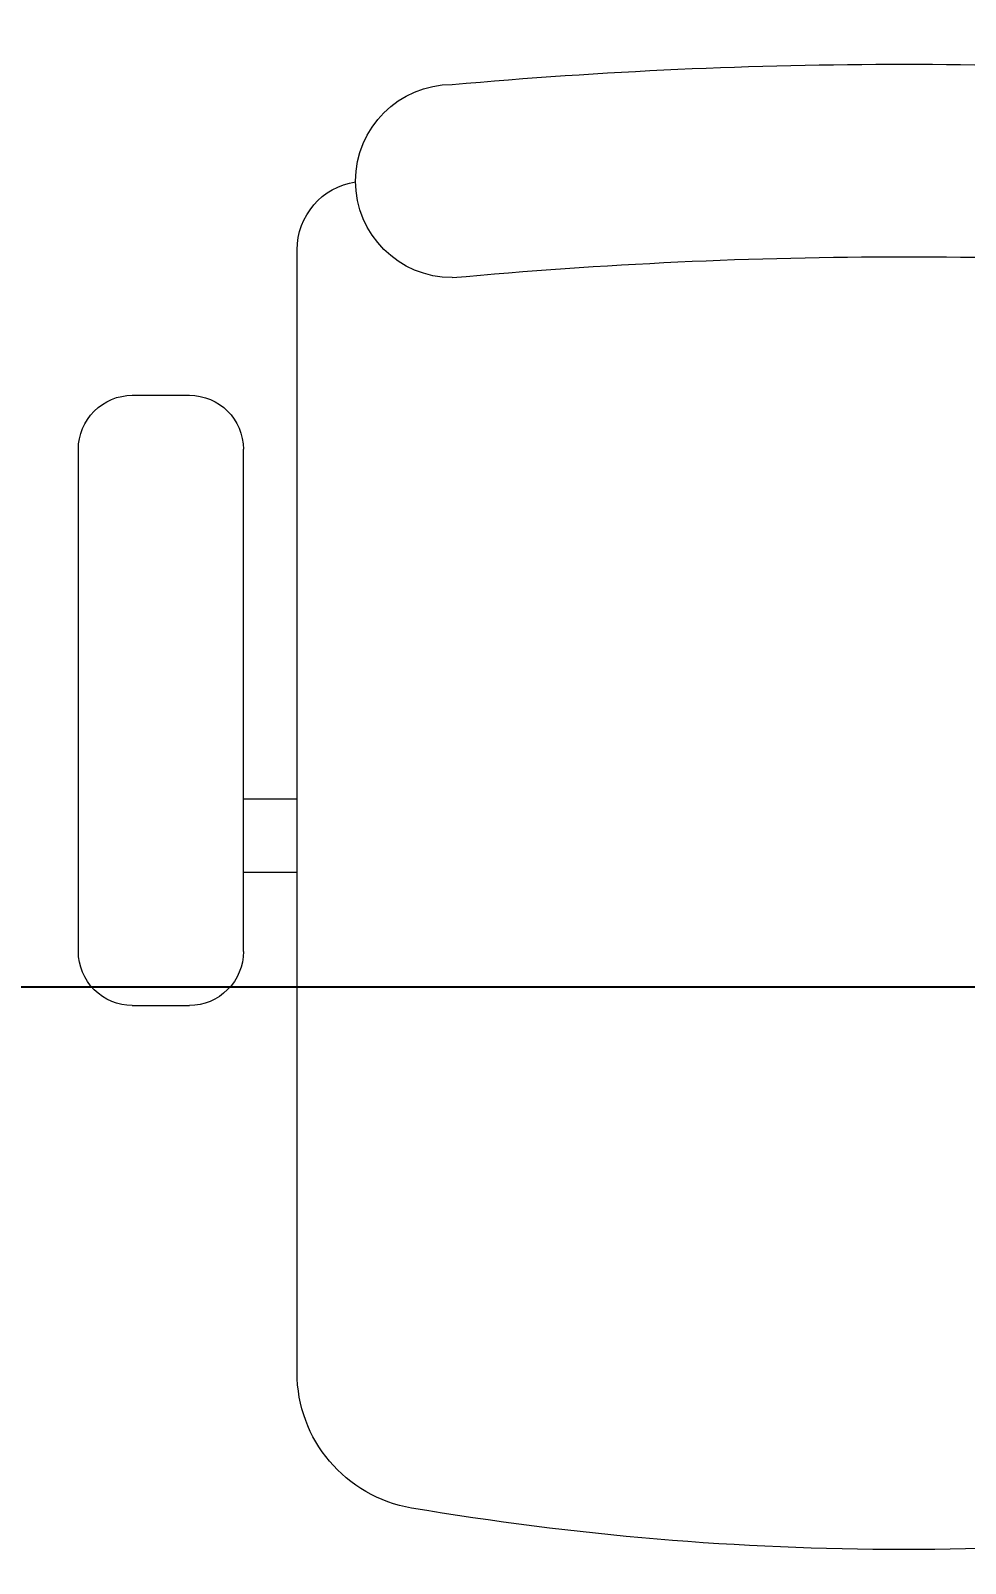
# Model space of a CAD drawing. Extents: x -178977 to 231842, y -29287 to 19916.
# Drawn here: x 15789 to 16128, y 7930 to 8488 of the extents above; entities that cross this region are included whole.
import ezdxf
from ezdxf import colors
from ezdxf.entities.mleader import LeaderData, LeaderLine
from ezdxf.math import Vec2, Vec3

# ---------------------------------------------------------------- set-up
doc = ezdxf.new("R2010")
doc.units = 0
doc.header["$LTSCALE"] = 0.25
doc.linetypes.add('DASHDOT', pattern=[25.4, 12.7, -6.35, 0, -6.35])
doc.layers.add('01-First Floor-FUR$0$FALSE CEILING', color=251, linetype='Continuous')
for name, color, linetype, lineweight in [('01-First Floor-FUR$0$LOADING', 253, 'Continuous', 5), ('E-LITE-CLNG-CNDT', 6, 'DASHDOT', 35), ('E-POWR-TEXT', 6, 'Continuous', 25)]:
    doc.layers.add(name, color=color, linetype=linetype, lineweight=lineweight)
doc.styles.add('DC_Elc_Romans', font='elc_romans.shx', dxfattribs={"width": 0.7})

# ---------------------------------------------------------------- blocks, each defined once
blk = doc.blocks.new('01-First Floor-FUR$0$GF21018-P')
at = {"color": 0}
for p, q in [((-0.2206958158158443, 0.4756307261486727), (-0.2206958158158443, 0.0674977280054634)), ((-0.2805980196294406, 0.3422072443699342), (-0.2598282612620899, 0.3422072443699342)), ((-0.3002131404457629, 0.322592123553612), (-0.3002131404457629, 0.1400010304266672)), ((-0.2402131404457641, 0.322592123553612), (-0.2402131404457641, 0.1400010304266708)), ((-0.2402131404457641, 0.2937232591883401), (-0.2206958158158443, 0.2937232591883365)), ((-0.2402131404457641, 0.2670847420663591), (-0.2206958158158443, 0.2670847420663591)), ((-0.2805980196294406, 0.1203859096103415), (-0.2598282612620899, 0.120385909610345))]:
    blk.add_line(p, q, dxfattribs=at)
for centre, radius, start, end in [((-0.0001010474000793, -0.5294775460345988), 1.069482816835118, 80.36711584008485, 99.63288415991525), ((-0.1706958158158436, 0.4756307261486727), 0.05, 99.63288415991494, 180), ((-0.2805980196294406, 0.322592123553612), 0.0196151208163253, 90, 180.0000000000001), ((-0.2598282612620899, 0.322592123553612), 0.0196151208163253, 359.9999999999999, 90), ((-0.2805980196294406, 0.1400010304266672), 0.0196151208163253, 180.0000000000001, 270.0000000000004), ((-0.2598282612620899, 0.1400010304266708), 0.0196151208163253, 270.0000000000006, 359.9999999999999), ((-0.1642902328567111, 0.0424977280054613), 0.0351139560901341, 90.00000000000004, 270), ((-4.0174444003e-06, 1.846735474002139), 1.776735474005004, 264.6945553321505, 275.3052680112835), ((-0.1956958158158457, 0.0674977280054634), 0.025, 179.9999999999999, 261.4720758531367), ((-3.2405935642e-06, 1.831363171438854), 1.831363171441721, 264.8532206013883, 275.1469821681523)]:
    blk.add_arc(centre, radius, start, end, dxfattribs=at)
blk = doc.blocks.new('01-First Floor-FUR')
at = {"layer": '01-First Floor-FUR$0$FALSE CEILING', "linetype": 'Continuous'}
blk.add_line((15105.99999999985, 8140.000000000129), (19115.56364585538, 8140.000000000129), dxfattribs=at)
at = {"layer": '01-First Floor-FUR$0$LOADING', "extrusion": (-2.240207019314477e-05, 7.774263848676233e-06, 0.9999999997188542), "xscale": -1000, "yscale": 1000.000000000001, "zscale": 1000, "rotation": 180.0014107650308}
blk.add_blockref('01-First Floor-FUR$0$GF21018-P', (16106.1534587016, 8475.379246457504, -0.4197406011417353), dxfattribs=at)

msp = doc.modelspace()

# ---------------------------------------------------------------- block references
at = {"layer": 'E-LITE-CLNG-CNDT'}
msp.add_blockref('01-First Floor-FUR', (0, 0), dxfattribs=at)

# ---------------------------------------------------------------- leaders
at = {"layer": 'E-POWR-TEXT'}
ml = msp.add_multileader_mtext('Standard', dxfattribs=at)
ml.set_content('FOR EXHAUST FAN EF-1', color=256, style='DC_Elc_Romans')
ml.set_leader_properties(color=45)
ml.build(insert=Vec2(0, 0))
ml.multileader.update_dxf_attribs({"dogleg_length": 2, "arrow_head_size": 200, "scale": 100})
ctx = ml.context
ctx.base_point, ctx.scale, ctx.char_height, ctx.arrow_head_size, ctx.landing_gap_size, ctx.plane_origin = Vec3(14454.63762839537, 9340.808717221531, -0.1044569282662681), 100, 200, 200, 200, Vec3(11677.98237562133, 6973.043265550121, -0.1044569282662681)
notes = []
notes.append((ctx, [(0, (1, 1, 0), (14369.94363818908, 9340.808717221531, -0.1044569282662681), (1, 0), 84.69399020628771, [(0, [(13860.92302448256, 8050.197606591777, -0.1044569282662681)], 0, [])])]))
ctx.mtext.insert, ctx.mtext.flow_direction = Vec3(14654.63762839537, 9440.808717221531, -0.1044569282662681), 5
for ctx, leaders in notes:
    for number, flags, end, landing, length, lines in leaders:
        leader = LeaderData()
        leader.index, (leader.has_last_leader_line, leader.has_dogleg_vector, leader.attachment_direction) = number, flags
        leader.last_leader_point, leader.dogleg_vector, leader.dogleg_length = Vec3(end), Vec3(landing), length
        for number, points, colour, breaks in lines:
            line = LeaderLine()
            line.index, line.vertices, line.color, line.breaks = number, Vec3.list(points), colors.encode_raw_color(colour), breaks
            leader.lines.append(line)
        ctx.leaders.append(leader)

doc.saveas('drawing.dxf')
